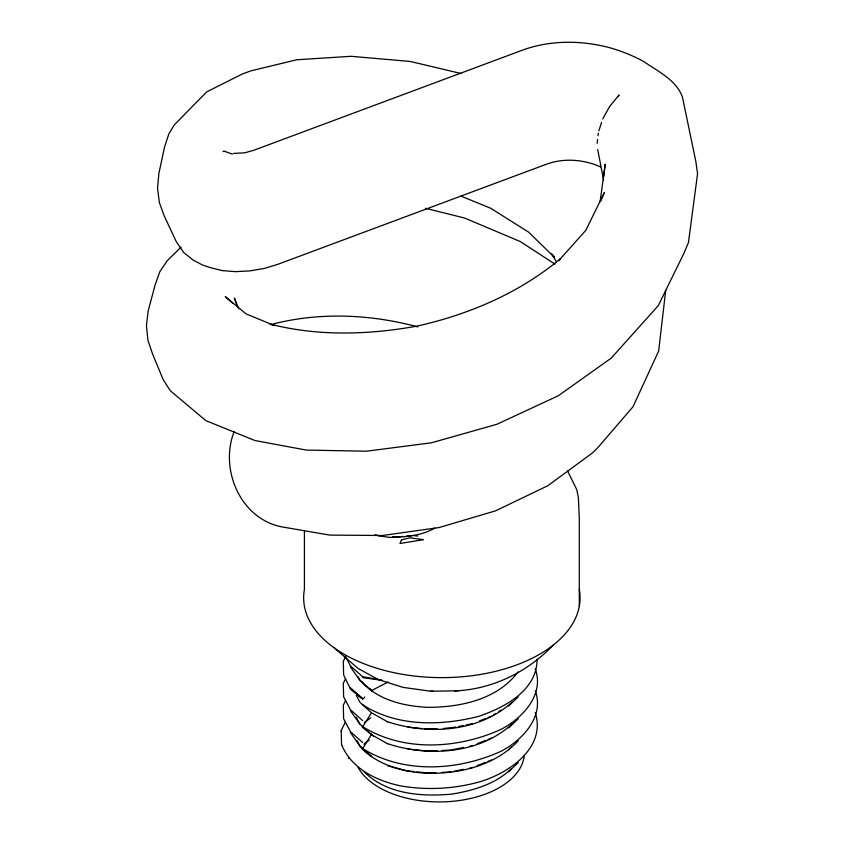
<?xml version="1.0" encoding="UTF-8"?>
<svg xmlns="http://www.w3.org/2000/svg" width="844" height="844" viewBox="0 0 844 844"><rect width="100%" height="100%" fill="white"/><g stroke="black" fill="none" stroke-linecap="round" stroke-linejoin="round"><path stroke-width="1.27" d="M665.726 290.241L658.647 351.062L632.968 406.797L598.048 447.394L592.509 452.88L547.872 485.701L495.533 510.852L439.165 527.521L382.67 535.486L329.856 535.107L281.59 526.835C240.234 518.627 219.408 469.148 234.136 431.622M597.172 143.269L597.594 139.492M598.027 135.715L598.312 133.194M603.692 176.554L605.18 164.221L600.084 201.885M345.323 656.189L350.439 665.895L362.635 676.73L362.498 677.595L381.72 680.285M362.498 699.507L364.745 697.07M364.46 723.245L364.587 722.38L370.748 717.801M360.62 697.84L350.302 688.662L343.613 674.873L343.308 661.369L345.576 656.621M598.839 130.757L601.572 122.496M600.896 200.809L604.367 192.527L585.778 230.401L558.865 260.501M345.576 678.534L343.308 683.281L343.613 696.785L350.439 709.72L362.635 720.565M345.576 700.446L343.308 705.194L343.613 718.698L350.439 731.642L362.635 742.477M341.556 745.315L341.208 730.672L345.449 721.789M618.378 96.248L619.085 94.971L609.611 106.502L602.743 118.962M518.269 740.716C495.723 765.054 461.341 773.589 429.153 773.336C405.067 772.439 380.243 766.194 362.35 749.177L371.466 734.438L359.945 724.194L350.302 710.574M387.607 743.754L371.466 734.66L362.35 727.254L371.466 712.747L359.945 702.282L356.273 695.34M398.801 536.932L403.242 536.499L390.339 537.449L378.397 535.856L375.105 534.558M518.047 671.94C497.517 699.349 460.951 707.261 428.435 707.335C403.949 706.301 377.933 700.214 360.979 681.224L362.846 682.954M387.333 721.683C428.193 735.251 479.139 732.159 512.002 702.208M387.333 743.606C428.193 757.163 479.139 754.072 512.002 724.12M508.605 749.831L511.147 746.982M364.207 771.901C386.89 794.362 421.546 796.831 451.719 794.13C473.009 790.606 495.333 784.298 511.147 768.895M558.855 260.564L560.585 258.654C519.155 293.079 469.042 314.495 416.757 326.174C368.216 334.857 318.114 336.439 270.048 324.085L273.477 325.362M181.122 247.081L167.186 260.775L159.832 271.684L155.159 284.797L148.133 311.098L146.434 325.689L147.943 340.29L152.542 353.921L163.219 379.716L170.319 390.751L205.852 420.628L254.951 440.536L306.319 450.074L366.475 451.213L431.474 442.794L496.947 424.258L558.348 395.741L611.278 358.078L658.278 305.612L683.999 253.179L688.451 242.523L697.566 173.716L695.846 161.478L682.427 97.018C676.213 79.842 658.046 71.529 643.909 61.644C632.757 55.514 620.899 50.798 608.629 47.422C580.725 40.259 550.583 40.09 523.28 49.849L253.907 150.232L244.623 152.827L233.471 153.418M508.605 706.006L518.269 696.88M508.605 727.918L518.269 718.793M508.605 771.743L518.269 762.628M553.569 644.827C527.637 671.961 492.442 689.485 454.716 690.888M369.271 740.072L364.144 743.88L364.365 745.199M493.687 714.794L495.766 713.444M498.878 711.408L500.946 710.057M388.282 681.941L371.466 690.603L372.151 691.574M434.787 528.122C425.102 533.693 413.993 535.824 402.989 536.837M479.614 720.86L485.616 718.497M488.011 717.558L491.619 716.145M477.219 743.712L485.616 740.42M488.011 739.471L491.619 738.057M477.219 765.624L485.616 762.332M488.011 761.383L491.619 759.98M271.114 324.539C318.948 311.816 370.294 314.116 417.864 326.902M455.939 727.085L443.395 728.509M458.471 726.557L463.546 725.513M466.078 724.996L472.418 723.677M463.546 747.425L450.875 750.042L442.151 750.485M469.886 746.117L472.418 745.6M453.407 771.437L463.546 769.338M469.886 768.029L472.418 767.512M405.932 536.32L411.629 535.697M224.894 151.319L223.111 151.445L225.137 151.477L232.364 154.157M437.16 728.815L424.595 728.847M437.16 750.727L428.435 751.16L407.937 749.05M435.915 772.703L428.435 773.072L416.904 771.891M442.151 772.397L450.875 771.965M334.319 647.96L358.014 668.416L378.397 679.62L403.094 687.385L430.44 691.204L458.566 690.803M430.44 691.204L433.077 691.194M392.502 536.868L397.735 537.069M407.937 727.138L422.032 728.583M407.937 770.962L414.341 771.616M407.599 536.088L408.169 536.151M413.349 535.465L417.706 536.077M362.635 676.73L381.752 680.042M461.351 73.576L410.258 61.454L351.051 56.305L296.698 59.776L250.89 70.854L242.376 73.987L206.653 91.912L174.286 124.923L168.937 133.711L164.538 147.025L158.904 173.337L157.522 187.98L159.347 202.518L164.242 215.958L176.333 241.785L183.602 252.409L192.981 259.994L202.687 265.111L211.316 267.917L222.383 270.629L235.666 271.652L250.077 270.882L264.436 268.403L277.76 264.351L546.469 164.211C563.897 157.817 583.658 159.379 600.495 166.869M425.503 208.289L464.58 218.026L520.305 241.563L554.941 264.098M387.607 765.666L406.65 770.825M460.866 196.082L490.659 208.225L528.523 232.068L554.16 257.04M274.49 325.594L246.015 313.862L225.295 296.666L232.733 303.154M362.35 704.529C396.184 726.695 439.967 726.114 477.968 716.545C503.784 708.063 537.512 690.445 537.037 659.132M371.466 712.747L387.607 721.842M362.35 726.441C403.189 752.152 457.332 748.976 500.186 729.744C521.982 718.93 544.802 694.907 535.265 668.923M362.35 748.354C403.189 774.064 457.332 770.889 500.186 751.656C521.982 740.842 544.802 716.82 535.265 690.835M350.302 688.662L362.635 698.642L350.439 687.807M350.302 666.749L359.945 680.369L371.466 690.603L369.925 688.366M371.466 756.351L359.945 746.107L350.302 732.486M371.466 756.572L359.945 746.107L356.885 740.315M341.525 744.461C351.241 768.926 377.574 781.375 401.997 786.133C427.307 790.248 453.207 788.95 477.968 782.293C507.698 774.148 546.574 748.259 535.265 712.747M554.329 256.787L551.702 253.928L556.418 261.777M371.93 734.08L373.428 736.253M358.109 676.899L359.945 680.369M356.273 717.252L359.945 724.194M567.59 470.931L576.79 489.689L578.414 497.939L579.3 518.765L579.3 606.287M238.768 308.704L234.358 298.048L236.447 304.241M603.566 179.93L597.71 149.578M341.208 730.672L341.24 731.516M348.509 757.69L348.53 758.534M304.42 530.591L304.42 589.376A138.216 79.8 0 0 0 441.908 677.626A138.216 79.8 0 0 0 579.29 589.323M524.229 755.486A85.022 49.089 0 0 1 449.694 801.547A85.022 49.089 0 0 1 358.067 767.27M401.459 539.928L399.982 543.473L423.561 539.706L409.846 537.797L401.459 539.928"/></g></svg>
